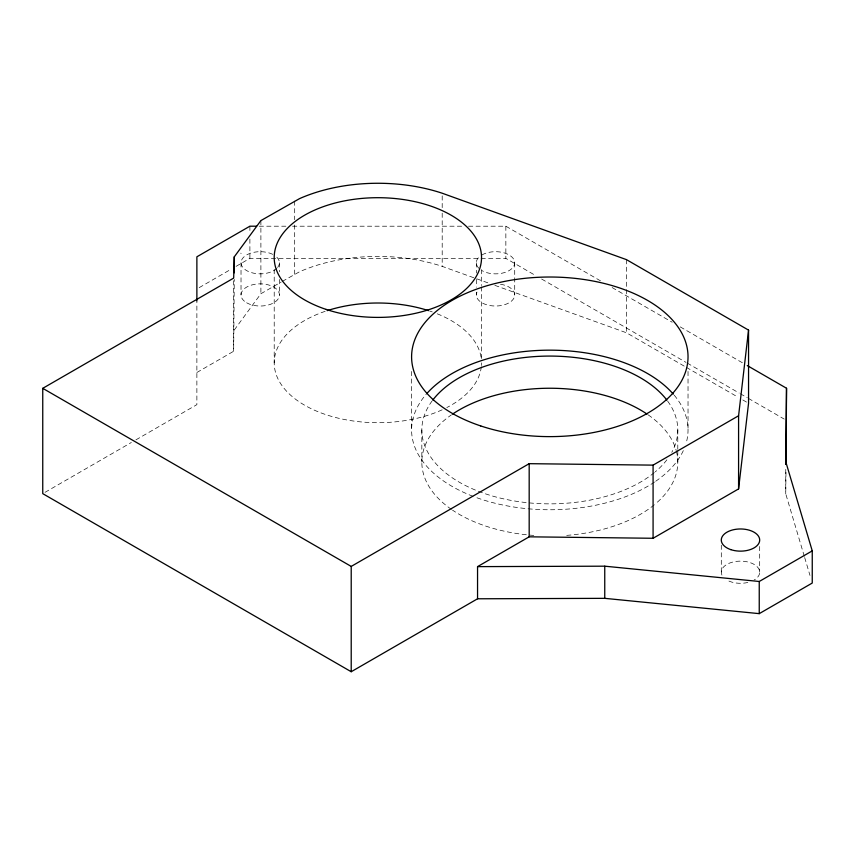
<?xml version="1.0" encoding="UTF-8"?>
<svg xmlns="http://www.w3.org/2000/svg" width="855" height="855" viewBox="0 0 855 855"><rect width="100%" height="100%" fill="white"/><g stroke="black" fill="none" stroke-linecap="round" stroke-linejoin="round"><path stroke-width="0.64" stroke-dasharray="4.28 3.21" d="M804.298 556.284L785.745 493.848L786.002 469.812M196.874 372.491L233.672 351.245L234.27 279.467M234.27 330.009L260.893 293.735L281.167 282.032M199.183 287.643L231.449 269.015M236.066 266.354L249.895 258.37L505.85 258.37L535.882 275.705M282.289 281.38L299.549 271.762A128.656 74.278 0 0 1 442.195 266.365L488.59 283.091M45.048 492.32L131.317 442.505M135.913 439.855L196.874 404.661L196.874 300.939M259.225 226.201L285.88 226.201M292.549 226.201L463.196 226.201M468.519 226.201L505.85 226.201L600.563 280.878M494.853 285.346L626.48 332.787L685.218 366.699M612.116 287.547L672.169 322.228M680.259 326.899L742.632 362.905M541.653 279.04L686.031 362.392M687.185 363.065L739.169 393.065M740.323 393.738L747.249 397.735M748.403 398.398L784.206 419.078M686.362 367.361L738.186 397.286M742.792 399.948L747.398 402.598M804.673 557.556L809.974 575.394M240.886 253.144L241.057 253.721M785.745 469.406L785.745 493.848M759.689 546.484L759.689 572.219M721.299 545.201L721.299 572.219M688.029 371.444L688.029 429.969M677.791 429.969L677.791 449.26M677.791 450.553L677.791 462.127M626.48 259.642L626.48 332.787M514.71 262.774L514.71 294.943M505.85 226.201L505.85 258.37M481.536 269.549L481.536 285.538M481.536 286.874L481.536 358.865M476.321 262.774L476.321 273.066M476.321 279.5L476.321 287.216M476.321 292.367L476.321 294.943M442.195 195.881L442.195 207.851M442.195 213.173L442.195 266.365M421.836 429.969L421.836 462.127M411.597 371.444L411.597 429.969M294.686 201.075L294.686 219.703M294.686 225.015L294.686 274.231M279.425 262.774L279.425 271.783M279.425 279.5L279.425 294.943M274.209 269.549L274.209 362.862M260.893 220.59L260.893 293.735M249.895 226.201L249.895 231.342M249.895 239.069L249.895 258.37M241.025 262.774L241.025 294.943M233.672 280.761L233.672 351.245M481.536 362.862A103.669 59.85 0 0 1 481.44 365.459M481.312 366.763A103.669 59.85 0 0 1 446.812 407.557M442.174 409.802A103.669 59.85 0 0 1 292.1 396.474A103.669 59.85 0 0 1 326.044 311.028M429.702 311.028A103.669 59.85 0 0 1 432.267 311.915M437.311 313.828A103.669 59.85 0 0 1 481.312 358.961M500.485 284.234A19.195 11.083 0 0 1 514.058 297.807A19.195 11.083 0 0 1 490.546 305.641A19.195 11.083 0 0 1 476.972 292.068M676.551 451.846A127.983 73.893 0 0 1 655.304 503.969M654.342 504.76A127.983 73.893 0 0 1 565.85 535.433M533.777 535.433A127.983 73.893 0 0 1 452.519 510.136M451.429 509.388A127.983 73.893 0 0 1 451.429 414.867M648.197 414.867A127.983 73.893 0 0 1 676.22 450.564M721.951 575.084A19.195 11.083 0 0 1 745.464 561.511A19.195 11.083 0 0 1 754.067 580.053M747.847 582.458A19.195 11.083 0 0 1 727.84 580.556M667.67 401.155A127.983 73.893 0 0 1 671.784 452.348M666.879 459.819A127.983 73.893 0 0 1 655.304 471.8M654.342 472.601A127.983 73.893 0 0 1 487.585 494.532A127.983 73.893 0 0 1 431.957 401.155M481.942 254.94A19.195 11.083 0 0 1 509.088 254.94A19.195 11.083 0 0 1 509.088 270.608A19.195 11.083 0 0 1 481.942 270.608M478.886 268.31A19.195 11.083 0 0 1 478.886 257.227M276.849 257.227A19.195 11.083 0 0 1 277.619 267.455M276.849 268.31A19.195 11.083 0 0 1 249.211 271.847A19.195 11.083 0 0 1 245.524 255.645A19.195 11.083 0 0 1 273.803 254.94M674.2 395.17A138.221 79.804 0 0 1 686.18 442.976M683.327 450.617A138.221 79.804 0 0 1 655.678 481.269M654.556 482.028A138.221 79.804 0 0 1 474.311 496.808M473.05 496.328A138.221 79.804 0 0 1 426.314 394.134M246.657 302.777A19.195 11.083 0 0 0 278.773 297.807A19.195 11.083 0 0 0 255.26 284.234A19.195 11.083 0 0 0 246.657 302.777"/><path stroke-width="1.28" d="M785.745 464.254L786.525 388.245L747.249 365.566M786.055 464.468L786.525 388.245M477.55 598.789L477.55 566.63L529.181 536.822L653.081 538.276L738.581 488.91L748.553 403.271L748.553 330.115L626.48 259.642L442.195 193.219A128.656 74.278 0 0 0 299.549 198.617L260.893 220.59L234.27 256.853L233.672 278.099L42.75 388.33L42.75 493.645L351.213 671.731L477.55 598.789L604.752 598.34L759.24 613.644L812.25 583.046L812.25 550.877L785.745 461.679M738.581 488.91L738.581 415.765L748.553 330.115M42.75 388.33L351.213 566.416L529.181 463.677L653.081 465.131L738.581 415.765M477.55 566.63L604.752 566.181L759.24 581.486L812.25 550.877M256.553 226.201L249.895 226.201L196.874 256.81L196.874 300.939M759.24 581.486L759.24 613.644M653.081 465.131L653.081 538.276M604.752 566.181L604.752 598.34M529.181 463.677L529.181 536.822M351.213 566.416L351.213 671.731M234.27 256.853L234.27 272.82M327.209 310.643A103.669 59.85 0 0 1 428.537 310.643M452.519 414.13A127.983 73.893 0 0 1 647.107 414.13M432.748 400.108A127.983 73.893 0 0 1 549.808 356.075A127.983 73.893 0 0 1 666.879 400.108M427.233 393.097A138.221 79.804 0 0 1 550.812 350.165A138.221 79.804 0 0 1 673.312 394.134M326.044 309.382A103.669 59.85 0 0 0 481.536 257.547A103.669 59.85 0 0 0 326.044 205.713A103.669 59.85 0 0 0 326.044 309.382M730.897 549.658A19.195 11.083 0 0 0 759.689 540.05A19.195 11.083 0 0 0 730.897 530.453A19.195 11.083 0 0 0 730.897 549.658M480.702 425.929A138.221 79.804 0 0 0 688.029 356.813A138.221 79.804 0 0 0 480.702 287.708A138.221 79.804 0 0 0 480.702 425.929"/></g></svg>
